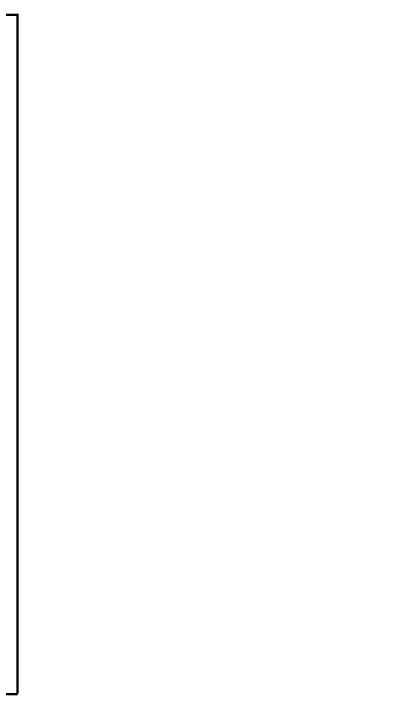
# Model space of a CAD drawing. Header units: millimetres. Extents: x -52 to 140, y -75 to 15.
# Drawn here: x 99.6 to 140, y -75.3 to 0.1 of the extents above; entities that cross this region are included whole.
import ezdxf

# ---------------------------------------------------------------- set-up
doc = ezdxf.new("R2010")
doc.units = ezdxf.units.MM
doc.layers.add('BoardOutLine', color=7, linetype='Continuous', true_color=0xff00ff)

msp = doc.modelspace()

# ---------------------------------------------------------------- linework, layer by layer
at = {"layer": 'BoardOutLine', "const_width": 0.254}
for points in [[(100, -75.063), (10.033, -75.184), (10.033, -66.04), (10.033, -66.04), (10.033, -58.039), (1.524, -58.039), (0, -57.023), (0, -33.528), (0, -21.082), (10.033, -21.082), (10.033, -20.066), (0, -20.066), (0, -16.002), (0.762, -15.494), (1.524, -14.986), (3.683, -14.986), (10.033, -14.986), (10.033, -8.001), (10.033, -8.001), (10.033, 0)], [(10.033, 0), (100, 0), (100, -75)]]:
    msp.add_lwpolyline(points, dxfattribs=at)

doc.saveas('drawing.dxf')
